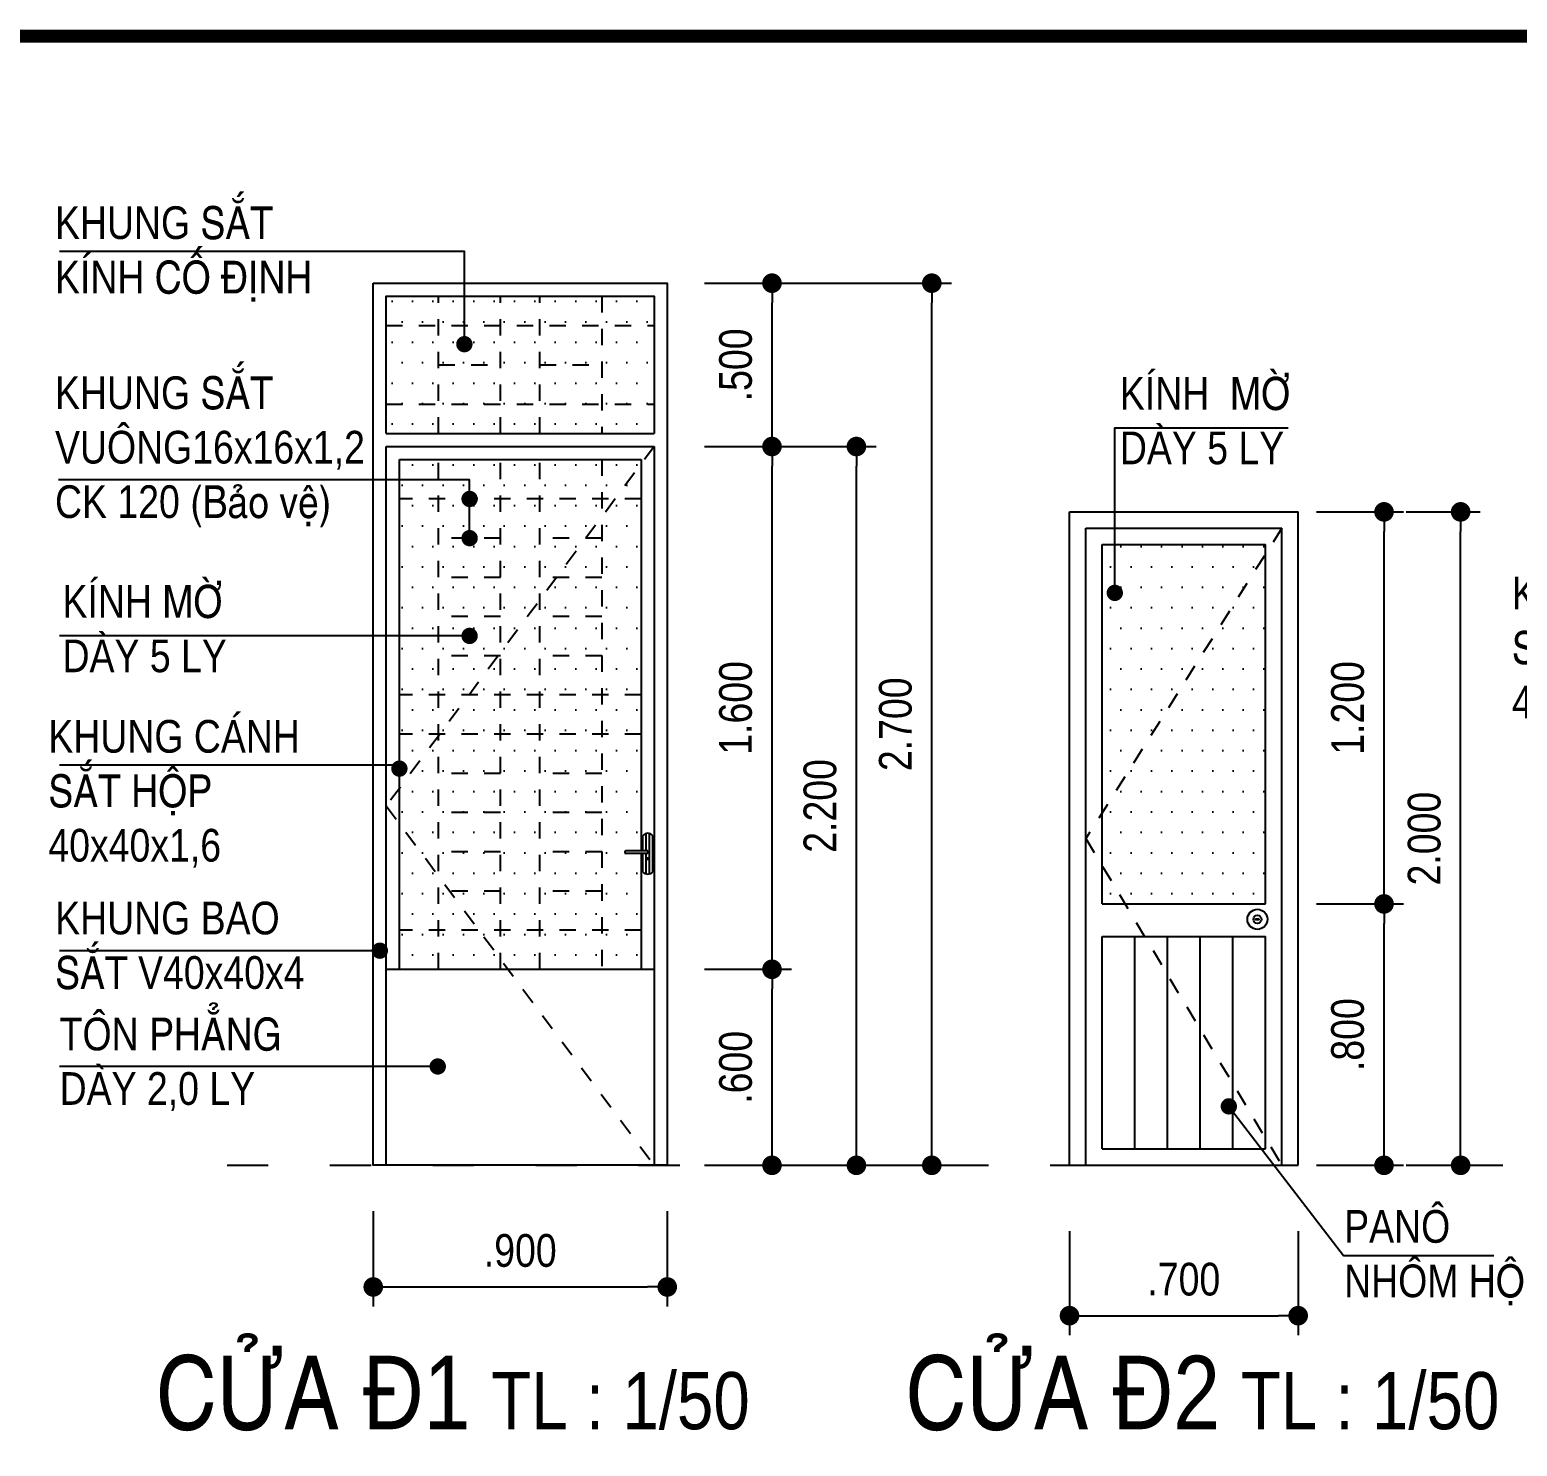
# Model space of a CAD drawing. Header units: millimetres. Extents: x 120 to 288, y 58 to 216.
# Drawn here: x 177.42 to 186.53, y 78.15 to 86.82 of the extents above; entities that cross this region are included whole.
import ezdxf

# ---------------------------------------------------------------- set-up
doc = ezdxf.new("R2010")
doc.units = ezdxf.units.MM
doc.header["$LTSCALE"] = 0.3
doc.header["$MEASUREMENT"] = 0
doc.linetypes.add('ACAD_ISO03W100', pattern=[30, 12, -18])
doc.linetypes.add('ACAD_ISO07W100', pattern=[3, 0, -3])
doc.layers.get('0').update_dxf_attribs({"linetype": 'CONTINUOUS', "lineweight": 13})
doc.layers.get('DEFPOINTS').update_dxf_attribs({"linetype": 'CONTINUOUS', "lineweight": 13})
for name, color, linetype in [('HACTH', 8, 'CONTINUOUS'), ('LAYER 1', 1, 'CONTINUOUS'), ('LAYER1', 1, 'CONTINUOUS'), ('LAYER5', 5, 'CONTINUOUS'), ('LAYER7', 7, 'CONTINUOUS'), ('NETMANH', 44, 'CONTINUOUS'), ('TEXT', 1, 'CONTINUOUS')]:
    doc.layers.add(name, color=color, linetype=linetype)
doc.styles.add('HELVE-KT', font='vhelvcn.TTF')
doc.dimstyles.new('1-50', dxfattribs={"dimtxt": 0.2, "dimasz": 0.12, "dimexe": 0.12, "dimexo": 0.2, "dimgap": 0.12, "dimtad": 1, "dimdec": 3, "dimlfac": 0.5, "dimzin": 4, "dimdsep": 46, "dimtxsty": 'HELVE-KT', "dimblk1": 'DOT', "dimblk2": 'DOT', "dimsah": 1, "dimcen": -0.18, "dimadec": 3, "dimazin": 0, "dimtfac": 1, "dimtdec": 3, "dimtmove": 2, "dimatfit": 3, "dimldrblk": 'DOT', "dimfxl": 0, "dimtolj": 1, "dimtzin": 4, "dimarcsym": 0})

# ---------------------------------------------------------------- blocks, each defined once
blk = doc.blocks.new('_DOT')
at = {"color": 0, "linetype": 'ByBlock'}
blk.add_line((-0.5, 0), (-1, 0), dxfattribs=at)
at = {"color": 0, "linetype": 'ByBlock', "const_width": 0.5}
blk.add_lwpolyline([(-0.25, 0, 1), (0.25, 0, 1)], format="xyb", close=True, dxfattribs=at)
blk = doc.blocks.new('*D874')
at = {"layer": 'DEFPOINTS', "color": 0, "lineweight": -2, "ltscale": 0.08}
for p in [(181.3505, 81.0716), (181.9639, 81.0716), (181.3505, 79.8716)]:
    blk.add_point(p, dxfattribs=at)
at = {"layer": 'LAYER 1', "color": 0, "lineweight": -2, "ltscale": 0.08}
for p, q in [((181.5505, 81.0716), (182.0839, 81.0716)), ((181.9639, 79.9916), (181.9639, 80.9516)), ((181.5505, 79.8716), (182.0839, 79.8716))]:
    blk.add_line(p, q, dxfattribs=at)
at = {"layer": 'LAYER 1', "color": 0, "lineweight": -2, "ltscale": 0.08, "xscale": 0.12, "yscale": 0.12, "zscale": 0.12}
for p, rotation in [((181.9639, 81.0716), 90), ((181.9639, 79.8716), 270)]:
    blk.add_blockref('_DOT', p, dxfattribs=dict(at, rotation=rotation))
at = {"layer": 'LAYER 1', "color": 0, "lineweight": -2, "ltscale": 0.08, "insert": (181.7418, 80.4716), "char_height": 0.2, "attachment_point": 5, "rotation": 90, "style": 'HELVE-KT'}
blk.add_mtext('\\A1;.600', dxfattribs=at)
blk = doc.blocks.new('*D875')
at = {"layer": 'DEFPOINTS', "color": 0, "lineweight": -2, "ltscale": 0.08}
for p in [(181.3505, 84.2716), (181.9639, 84.2716), (181.3505, 81.0716)]:
    blk.add_point(p, dxfattribs=at)
at = {"layer": 'LAYER 1', "color": 0, "lineweight": -2, "ltscale": 0.08}
for p, q in [((181.5505, 84.2716), (182.0839, 84.2716)), ((181.9639, 81.1916), (181.9639, 84.1516)), ((181.5505, 81.0716), (182.0839, 81.0716))]:
    blk.add_line(p, q, dxfattribs=at)
at = {"layer": 'LAYER 1', "color": 0, "lineweight": -2, "ltscale": 0.08, "xscale": 0.12, "yscale": 0.12, "zscale": 0.12}
for p, rotation in [((181.9639, 84.2716), 90), ((181.9639, 81.0716), 270)]:
    blk.add_blockref('_DOT', p, dxfattribs=dict(at, rotation=rotation))
at = {"layer": 'LAYER 1', "color": 0, "lineweight": -2, "ltscale": 0.08, "insert": (181.7418, 82.6716), "char_height": 0.2, "attachment_point": 5, "rotation": 90, "style": 'HELVE-KT'}
blk.add_mtext('\\A1;1.600', dxfattribs=at)
blk = doc.blocks.new('*D876')
at = {"layer": 'DEFPOINTS', "color": 0, "lineweight": -2, "ltscale": 0.08}
for p in [(181.3505, 85.2716), (181.9639, 85.2716), (181.3505, 84.2716)]:
    blk.add_point(p, dxfattribs=at)
at = {"layer": 'LAYER 1', "color": 0, "lineweight": -2, "ltscale": 0.08}
for p, q in [((181.5505, 85.2716), (182.0839, 85.2716)), ((181.9639, 84.3916), (181.9639, 85.1516)), ((181.5505, 84.2716), (182.0839, 84.2716))]:
    blk.add_line(p, q, dxfattribs=at)
at = {"layer": 'LAYER 1', "color": 0, "lineweight": -2, "ltscale": 0.08, "xscale": 0.12, "yscale": 0.12, "zscale": 0.12}
for p, rotation in [((181.9639, 85.2716), 90), ((181.9639, 84.2716), 270)]:
    blk.add_blockref('_DOT', p, dxfattribs=dict(at, rotation=rotation))
at = {"layer": 'LAYER 1', "color": 0, "lineweight": -2, "ltscale": 0.08, "insert": (181.7418, 84.7716), "char_height": 0.2, "attachment_point": 5, "rotation": 90, "style": 'HELVE-KT'}
blk.add_mtext('\\A1;.500', dxfattribs=at)
blk = doc.blocks.new('*D877')
at = {"layer": 'DEFPOINTS', "color": 0, "lineweight": -2, "ltscale": 0.08}
for p in [(181.3505, 84.2716), (182.4807, 84.2716), (181.3505, 79.8716)]:
    blk.add_point(p, dxfattribs=at)
at = {"layer": 'LAYER 1', "color": 0, "lineweight": -2, "ltscale": 0.08}
for p, q in [((181.5505, 84.2716), (182.6007, 84.2716)), ((182.4807, 79.9916), (182.4807, 84.1516)), ((181.5505, 79.8716), (182.6007, 79.8716))]:
    blk.add_line(p, q, dxfattribs=at)
at = {"layer": 'LAYER 1', "color": 0, "lineweight": -2, "ltscale": 0.08, "xscale": 0.12, "yscale": 0.12, "zscale": 0.12}
for p, rotation in [((182.4807, 84.2716), 90), ((182.4807, 79.8716), 270)]:
    blk.add_blockref('_DOT', p, dxfattribs=dict(at, rotation=rotation))
at = {"layer": 'LAYER 1', "color": 0, "lineweight": -2, "ltscale": 0.08, "insert": (182.2586, 82.0716), "char_height": 0.2, "attachment_point": 5, "rotation": 90, "style": 'HELVE-KT'}
blk.add_mtext('\\A1;2.200', dxfattribs=at)
blk = doc.blocks.new('*D878')
at = {"layer": 'DEFPOINTS', "color": 0, "lineweight": -2, "ltscale": 0.08}
for p in [(181.3505, 85.2716), (182.9423, 85.2716), (181.3505, 79.8716)]:
    blk.add_point(p, dxfattribs=at)
at = {"layer": 'LAYER 1', "color": 0, "lineweight": -2, "ltscale": 0.08}
for p, q in [((181.5505, 85.2716), (183.0623, 85.2716)), ((182.9423, 79.9916), (182.9423, 85.1516)), ((181.5505, 79.8716), (183.0623, 79.8716))]:
    blk.add_line(p, q, dxfattribs=at)
at = {"layer": 'LAYER 1', "color": 0, "lineweight": -2, "ltscale": 0.08, "xscale": 0.12, "yscale": 0.12, "zscale": 0.12}
for p, rotation in [((182.9423, 85.2716), 90), ((182.9423, 79.8716), 270)]:
    blk.add_blockref('_DOT', p, dxfattribs=dict(at, rotation=rotation))
at = {"layer": 'LAYER 1', "color": 0, "lineweight": -2, "ltscale": 0.08, "insert": (182.7202, 82.5716), "char_height": 0.2, "attachment_point": 5, "rotation": 90, "style": 'HELVE-KT'}
blk.add_mtext('\\A1;2.700', dxfattribs=at)
blk = doc.blocks.new('*D879')
at = {"layer": 'DEFPOINTS', "color": 0, "lineweight": -2, "ltscale": 0.08}
for p in [(179.5225, 79.7901), (181.3225, 79.7901), (181.3225, 79.127)]:
    blk.add_point(p, dxfattribs=at)
at = {"layer": 'LAYER 1', "color": 0, "lineweight": -2, "ltscale": 0.08}
for p, q in [((179.5225, 79.5901), (179.5225, 79.007)), ((181.3225, 79.5901), (181.3225, 79.007)), ((179.6425, 79.127), (181.2025, 79.127))]:
    blk.add_line(p, q, dxfattribs=at)
at = {"layer": 'LAYER 1', "color": 0, "lineweight": -2, "ltscale": 0.08, "xscale": 0.12, "yscale": 0.12, "zscale": 0.12, "rotation": 180}
blk.add_blockref('_DOT', (179.5225, 79.127), dxfattribs=at)
at = {"layer": 'LAYER 1', "color": 0, "lineweight": -2, "ltscale": 0.08, "xscale": 0.12, "yscale": 0.12, "zscale": 0.12}
blk.add_blockref('_DOT', (181.3225, 79.127), dxfattribs=at)
at = {"layer": 'LAYER 1', "color": 0, "lineweight": -2, "ltscale": 0.08, "insert": (180.4225, 79.3491), "char_height": 0.2, "attachment_point": 5, "style": 'HELVE-KT'}
blk.add_mtext('\\A1;.900', dxfattribs=at)
blk = doc.blocks.new('*D880')
at = {"layer": 'DEFPOINTS', "color": 0, "linetype": 'Continuous', "lineweight": -2, "ltscale": 0.08}
for p in [(183.7854, 79.6684), (185.1854, 79.6684), (185.1854, 78.9512)]:
    blk.add_point(p, dxfattribs=at)
at = {"layer": 'LAYER 1', "color": 0, "linetype": 'Continuous', "lineweight": -2, "ltscale": 0.08}
for p, q in [((183.7854, 79.4684), (183.7854, 78.8312)), ((185.1854, 79.4684), (185.1854, 78.8312)), ((183.9054, 78.9512), (185.0654, 78.9512))]:
    blk.add_line(p, q, dxfattribs=at)
at = {"layer": 'LAYER 1', "color": 0, "linetype": 'Continuous', "lineweight": -2, "ltscale": 0.08, "xscale": 0.12, "yscale": 0.12, "zscale": 0.12, "rotation": 180}
blk.add_blockref('_DOT', (183.7854, 78.9512), dxfattribs=at)
at = {"layer": 'LAYER 1', "color": 0, "linetype": 'Continuous', "lineweight": -2, "ltscale": 0.08, "xscale": 0.12, "yscale": 0.12, "zscale": 0.12}
blk.add_blockref('_DOT', (185.1854, 78.9512), dxfattribs=at)
at = {"layer": 'LAYER 1', "color": 0, "linetype": 'Continuous', "ltscale": 0.08, "insert": (184.4854, 79.1734), "char_height": 0.2, "attachment_point": 5, "style": 'HELVE-KT'}
blk.add_mtext('\\A1;.700', dxfattribs=at)
blk = doc.blocks.new('*D881')
at = {"layer": 'DEFPOINTS', "color": 0, "linetype": 'Continuous', "lineweight": -2, "ltscale": 0.08}
for p in [(185.0982, 81.4716), (185.7111, 81.4716), (185.0982, 79.8716)]:
    blk.add_point(p, dxfattribs=at)
at = {"layer": 'LAYER1', "color": 0, "linetype": 'Continuous', "lineweight": -2, "ltscale": 0.08}
for p, q in [((185.2982, 81.4716), (185.8311, 81.4716)), ((185.7111, 79.9916), (185.7111, 81.3516)), ((185.2982, 79.8716), (185.8311, 79.8716))]:
    blk.add_line(p, q, dxfattribs=at)
at = {"layer": 'LAYER1', "color": 0, "linetype": 'Continuous', "lineweight": -2, "ltscale": 0.08, "xscale": 0.12, "yscale": 0.12, "zscale": 0.12}
for p, rotation in [((185.7111, 81.4716), 90), ((185.7111, 79.8716), 270)]:
    blk.add_blockref('_DOT', p, dxfattribs=dict(at, rotation=rotation))
at = {"layer": 'LAYER1', "color": 0, "linetype": 'Continuous', "ltscale": 0.08, "insert": (185.489, 80.6716), "char_height": 0.2, "attachment_point": 5, "rotation": 90, "style": 'HELVE-KT'}
blk.add_mtext('\\A1;.800', dxfattribs=at)
blk = doc.blocks.new('*D882')
at = {"layer": 'DEFPOINTS', "color": 0, "linetype": 'Continuous', "lineweight": -2, "ltscale": 0.08}
for p in [(185.0982, 83.8716), (185.7111, 83.8716), (185.0982, 81.4716)]:
    blk.add_point(p, dxfattribs=at)
at = {"layer": 'LAYER1', "color": 0, "linetype": 'Continuous', "lineweight": -2, "ltscale": 0.08}
for p, q in [((185.2982, 83.8716), (185.8311, 83.8716)), ((185.7111, 81.5916), (185.7111, 83.7516)), ((185.2982, 81.4716), (185.8311, 81.4716))]:
    blk.add_line(p, q, dxfattribs=at)
at = {"layer": 'LAYER1', "color": 0, "linetype": 'Continuous', "lineweight": -2, "ltscale": 0.08, "xscale": 0.12, "yscale": 0.12, "zscale": 0.12}
for p, rotation in [((185.7111, 83.8716), 90), ((185.7111, 81.4716), 270)]:
    blk.add_blockref('_DOT', p, dxfattribs=dict(at, rotation=rotation))
at = {"layer": 'LAYER1', "color": 0, "linetype": 'Continuous', "ltscale": 0.08, "insert": (185.489, 82.6716), "char_height": 0.2, "attachment_point": 5, "rotation": 90, "style": 'HELVE-KT'}
blk.add_mtext('\\A1;1.200', dxfattribs=at)
blk = doc.blocks.new('*D883')
at = {"layer": 'DEFPOINTS', "color": 0, "linetype": 'Continuous', "lineweight": -2, "ltscale": 0.08}
for p in [(185.6472, 83.8716), (186.1802, 83.8716), (185.6472, 79.8716)]:
    blk.add_point(p, dxfattribs=at)
at = {"layer": 'LAYER1', "color": 0, "linetype": 'Continuous', "lineweight": -2, "ltscale": 0.08}
for p, q in [((185.8472, 83.8716), (186.3002, 83.8716)), ((186.1802, 79.9916), (186.1802, 83.7516)), ((185.8472, 79.8716), (186.3002, 79.8716))]:
    blk.add_line(p, q, dxfattribs=at)
at = {"layer": 'LAYER1', "color": 0, "linetype": 'Continuous', "lineweight": -2, "ltscale": 0.08, "xscale": 0.12, "yscale": 0.12, "zscale": 0.12}
for p, rotation in [((186.1802, 83.8716), 90), ((186.1802, 79.8716), 270)]:
    blk.add_blockref('_DOT', p, dxfattribs=dict(at, rotation=rotation))
at = {"layer": 'LAYER1', "color": 0, "linetype": 'Continuous', "ltscale": 0.08, "insert": (185.9581, 81.8716), "char_height": 0.2, "attachment_point": 5, "rotation": 90, "style": 'HELVE-KT'}
blk.add_mtext('\\A1;2.000', dxfattribs=at)

msp = doc.modelspace()

# ---------------------------------------------------------------- hatches: boundary and pattern name
at = {"layer": 'NETMANH', "ltscale": 0.08}
h = msp.add_hatch(dxfattribs=at)
h.set_pattern_fill('DOTS', color=256, scale=2, style=0)
h.set_pattern_definition([(0, (12.69971, 0.03532), (0.0625, 0.125), [0, -0.125])])
h.paths.add_polyline_path([(181.16248, 84.19163), (179.68248, 84.19163), (179.68248, 82.15671, -0.4142136), (179.70748, 82.13171, -0.4142136), (179.68248, 82.10671), (179.68248, 81.07163), (181.16248, 81.07163), (181.16248, 81.7794), (181.071, 81.7794, -1), (181.071, 81.79765), (181.16248, 81.79765)])
h.paths.add_polyline_path([(180.08748, 83.71068, -1), (180.13748, 83.71068, -1)], flags=16)
h.paths.add_polyline_path([(180.13733, 83.11235, -1), (180.08733, 83.11235, -1)], flags=16)
h.paths.add_polyline_path([(180.08748, 83.95068, -1), (180.13748, 83.95068, -1)], flags=16)
h.paths.add_polyline_path([(181.24248, 85.19163), (179.60248, 85.19163), (179.60248, 84.35163), (181.24248, 84.35163)])
h.paths.add_polyline_path([(180.10546, 84.89799, -1), (180.05546, 84.89799, -1)], flags=16)
h = msp.add_hatch(dxfattribs=at)
h.set_pattern_fill('DOTS', color=256, scale=2, style=0)
h.set_pattern_definition([(0, (9.78691, 0.03532), (0.0625, 0.125), [0, -0.125])])
h.paths.add_polyline_path([(184.9853, 83.57578), (183.98537, 81.61747), (183.98537, 81.47163), (184.9853, 81.47163)])
h.paths.add_polyline_path([(184.9853, 83.57578), (184.9853, 83.67163), (183.98537, 83.67163), (183.98537, 82.88307), (184.15516, 82.88307, -0.9362841), (184.20495, 82.87979, -1.0680519), (184.15516, 82.88307), (183.98537, 82.88307), (183.98537, 81.61747)])

# ---------------------------------------------------------------- linework, layer by layer
at = {"layer": 'HACTH', "linetype": 'ACAD_ISO07W100', "ltscale": 0.01}
for p, q in [((179.92248, 84.35163), (179.92248, 85.19163)), ((180.30248, 84.35163), (180.30248, 85.19163)), ((180.54248, 84.35163), (180.54248, 85.19163)), ((179.60248, 85.01258), (181.24248, 85.01258)), ((179.92248, 84.77163), (180.30248, 84.77163)), ((180.54248, 84.77163), (180.92248, 84.77163)), ((179.60248, 84.53068), (181.24248, 84.53068)), ((179.92248, 81.07163), (179.92248, 84.19163)), ((180.30248, 81.07163), (180.30248, 84.19163)), ((180.54248, 81.07163), (180.54248, 84.19163))]:
    msp.add_line(p, q, dxfattribs=at)
at = {"layer": 'HACTH', "linetype": 'ACAD_ISO07W100', "ltscale": 0.02}
for p, q in [((181.16248, 83.95068), (179.68248, 83.95068)), ((180.30248, 83.71068), (179.92248, 83.71068)), ((180.92248, 83.71068), (180.54248, 83.71068)), ((180.30248, 83.47068), (179.92248, 83.47068)), ((180.92248, 83.47068), (180.54248, 83.47068)), ((180.30248, 83.23068), (179.92248, 83.23068)), ((180.92248, 83.23068), (180.54248, 83.23068)), ((180.30248, 82.99068), (179.92248, 82.99068)), ((180.92248, 82.99068), (180.54248, 82.99068)), ((181.16248, 82.75068), (179.68248, 82.75068)), ((181.16248, 82.51068), (179.68248, 82.51068)), ((180.30248, 82.27068), (179.92248, 82.27068)), ((180.92248, 82.27068), (180.54248, 82.27068)), ((180.30248, 82.03068), (179.92248, 82.03068)), ((180.92248, 82.03068), (180.54248, 82.03068)), ((180.30248, 81.79068), (179.92248, 81.79068)), ((180.92248, 81.79068), (180.54248, 81.79068)), ((180.30248, 81.55068), (179.92248, 81.55068)), ((180.92248, 81.55068), (180.54248, 81.55068)), ((181.16248, 81.31068), (179.68248, 81.31068))]:
    msp.add_line(p, q, dxfattribs=at)
at = {"layer": 'HACTH', "lineweight": -2, "ltscale": 0.08}
for points in [[(180.08046, 84.89799), (180.08046, 85.46639), (177.60148, 85.46639)], [(180.11248, 83.71068), (180.11248, 84.06709), (177.59534, 84.06709)], [(180.11233, 83.11235), (177.60148, 83.11235)], [(179.65034, 82.32142), (177.60148, 82.32142)], [(179.56275, 81.18539), (177.60148, 81.18539)], [(179.91735, 80.47668), (177.60148, 80.47668)]]:
    msp.add_lwpolyline(points, dxfattribs=at)
at = {"layer": 'HACTH', "linetype": 'ACAD_ISO07W100', "ltscale": 0.02}
for points in [[(180.92248, 85.19163), (180.92248, 84.35163)], [(180.92248, 84.19163), (180.92248, 81.07163)]]:
    msp.add_lwpolyline(points, dxfattribs=at)
at = {"layer": 'HACTH', "linetype": 'Continuous', "ltscale": 0.08}
for points in [[(184.06264, 83.37582), (184.06264, 84.38672), (185.12428, 84.38672)], [(184.75626, 80.23715), (185.46356, 79.32057), (186.38245, 79.32057)]]:
    msp.add_lwpolyline(points, dxfattribs=at)
at = {"layer": 'LAYER 1', "lineweight": -2, "ltscale": 0.08, "const_width": 0.05}
for points in [[(180.05546, 84.89799, 1), (180.10546, 84.89799, 1)], [(180.08748, 83.95068, 1), (180.13748, 83.95068, 1)], [(180.08748, 83.71068, 1), (180.13748, 83.71068, 1)], [(180.08733, 83.11235, 1), (180.13733, 83.11235, 1)], [(179.65748, 82.29995, 1), (179.70748, 82.29995, 1)], [(179.53775, 81.18539, 1), (179.58775, 81.18539, 1)], [(179.89235, 80.47668, 1), (179.94235, 80.47668, 1)]]:
    msp.add_lwpolyline(points, format="xyb", close=True, dxfattribs=at)
at = {"layer": 'LAYER 1', "linetype": 'ACAD_ISO03W100', "ltscale": 0.07}
msp.add_lwpolyline([(178.62728, 79.87163), (197.57336, 79.87163)], dxfattribs=at)
at = {"layer": 'LAYER1', "linetype": 'Continuous', "ltscale": 0.08, "const_width": 0.05}
for points in [[(184.03764, 83.37582, 1), (184.08764, 83.37582, 1)], [(184.73602, 80.23254, 1), (184.78602, 80.23254, 1)]]:
    msp.add_lwpolyline(points, format="xyb", close=True, dxfattribs=at)
at = {"layer": 'LAYER5', "color": 163, "ltscale": 5}
for p, q in [((179.60248, 84.35163), (181.24248, 84.35163)), ((179.60248, 84.27163), (181.24248, 84.27163)), ((179.68248, 84.19163), (181.16248, 84.19163)), ((183.78537, 79.87163), (183.78537, 83.87163)), ((183.78537, 83.87163), (185.1853, 83.87163)), ((185.1853, 79.87163), (185.1853, 83.87163)), ((183.88537, 79.87163), (183.88537, 83.77163)), ((183.88537, 83.77163), (185.0853, 83.77163)), ((185.0853, 79.87163), (185.0853, 83.77163)), ((183.98537, 81.47163), (183.98537, 83.67163)), ((183.98537, 83.67163), (184.9853, 83.67163)), ((184.9853, 81.47163), (184.9853, 83.67163)), ((181.17344, 81.79765), (181.17344, 81.88895)), ((181.19344, 81.79765), (181.19344, 81.90259)), ((181.21344, 81.65531), (181.21344, 81.90259)), ((181.23344, 81.66895), (181.23344, 81.88895)), ((181.17344, 81.66895), (181.17344, 81.7794)), ((181.19344, 81.65531), (181.19344, 81.7794)), ((183.98537, 81.47163), (184.9853, 81.47163)), ((183.98537, 79.97163), (183.98537, 81.27163)), ((183.98537, 81.27163), (184.9853, 81.27163)), ((184.18536, 79.97163), (184.18536, 81.27163)), ((184.38535, 79.97163), (184.38535, 81.27163)), ((184.58534, 79.97163), (184.58534, 81.27163)), ((184.78533, 79.97163), (184.78533, 81.27163)), ((184.9853, 79.97163), (184.9853, 81.27163)), ((183.98537, 79.97163), (184.9853, 79.97163)), ((183.78537, 79.87163), (185.1853, 79.87163)), ((183.88537, 79.87163), (185.0853, 79.87163))]:
    msp.add_line(p, q, dxfattribs=at)
for points in [[(179.52248, 85.27163), (181.32248, 85.27163), (181.32248, 79.87163), (179.52248, 79.87163)], [(184.94756, 81.37904), (184.9239, 81.37904), (184.9239, 81.37574), (184.94756, 81.37574)]]:
    msp.add_lwpolyline(points, close=True, dxfattribs=at)
for points in [[(179.60248, 84.35163), (179.60248, 85.19163), (181.24248, 85.19163), (181.24248, 84.35163)], [(179.60248, 79.87163), (179.60248, 84.27163)], [(181.24248, 84.27163), (181.24248, 79.87163)], [(179.68248, 81.07163), (179.68248, 84.19163)], [(181.16248, 84.19163), (181.16248, 81.79765)], [(181.20454, 81.79765), (181.071, 81.79765)], [(181.20454, 81.79765), (181.20454, 81.7794)], [(181.20454, 81.7794), (181.071, 81.7794)], [(181.16248, 81.7794), (181.16248, 81.07163)], [(181.21344, 81.75168), (181.19344, 81.75168)], [(181.21344, 81.74355), (181.19344, 81.74355)], [(179.60248, 81.07163), (181.24248, 81.07163)]]:
    msp.add_lwpolyline(points, dxfattribs=at)
at = {"layer": 'LAYER5', "color": 163, "linetype": 'ACAD_ISO03W100', "ltscale": 0.01}
for points in [[(181.24248, 84.27163), (179.60248, 82.07163), (181.24248, 79.87163)], [(185.0853, 83.77163), (183.88537, 81.87163), (185.0853, 79.87163)]]:
    msp.add_lwpolyline(points, dxfattribs=at)
at = {"layer": 'LAYER5', "color": 163, "ltscale": 5}
for radius in [0.0615, 0.02469]:
    msp.add_circle((184.93573, 81.37739), radius, dxfattribs=at)
for centre, radius, start, end in [((181.20344, 81.86645), 0.0375, 36.869898, 143.130102), ((181.071, 81.78853), 0.00912, 90, 270), ((181.20344, 81.69145), 0.0375, 216.869898, 323.130102)]:
    msp.add_arc(centre, radius, start, end, dxfattribs=at)
at = {"layer": 'LAYER7', "linetype": 'Continuous', "const_width": 0.08}
msp.add_lwpolyline([(202.74885, 86.78282), (163.54885, 86.78282), (163.54885, 59.00791), (202.74885, 59.00791)], close=True, dxfattribs=at)

# ---------------------------------------------------------------- texts
at = {"layer": 'LAYER 1', "linetype": 'Continuous', "ltscale": 0.4, "char_height": 0.2, "width": 10.8090428, "attachment_point": 1, "style": 'HELVE-KT'}
for s, insert in [('{\\H2.25x;CÖÛA Ñ1}  {\\H1.75x;TL : 1/50}', (178.19385, 78.70598)), ('{\\H2.25x;CÖÛA Ñ2}  {\\H1.75x;TL : 1/50}', (182.78347, 78.70598))]:
    msp.add_mtext(s, dxfattribs=dict(at, insert=insert))
at = {"layer": 'TEXT', "char_height": 0.2, "width": 22.9529552, "attachment_point": 1, "style": 'HELVE-KT'}
for s, insert in [('KHUNG SAÉT\\PKÍNH COÁ ÑÒNH', (177.57409, 85.74204)), ('KHUNG SAÉT \\PVUOÂNG16x16x1,2 \\PCK 120 (Baûo veÄ)', (177.57409, 84.70096)), ('KÍNH  MÔØ \\PDAØY 5 LY', (184.09395, 84.69671)), ('KHUNG CAÙNH \\PSAÉT HOÄP \\P40x40x1,6', (186.49396, 83.47447)), ('KÍNH MÔØ \\PDAØY 5 LY', (177.62012, 83.42363)), ('KHUNG CAÙNH \\PSAÉT HOÄP \\P40x40x1,6', (177.53344, 82.59761)), ('KHUNG BAO\\PSAÉT V40x40x4', (177.57503, 81.48528)), ('TOÂN PHAÚNG \\PDAØY 2,0 LY', (177.60238, 80.77524)), ('PANOÂ \\PNHOÂM HOÄP', (185.46708, 79.59769))]:
    msp.add_mtext(s, dxfattribs=dict(at, insert=insert))

# ---------------------------------------------------------------- dimensions: what is measured, and where the dimension line sits
at = {"layer": 'LAYER 1', "lineweight": -2, "ltscale": 0.08}
for base, p1, p2, picture, middle in [((181.96392, 85.27163), (181.35051, 84.27163), (181.35051, 85.27163), '*D876', (181.74179, 84.77163)), ((182.94235, 85.27163), (181.35051, 79.87163), (181.35051, 85.27163), '*D878', (182.72022, 82.57163)), ((181.96392, 84.27163), (181.35051, 81.07163), (181.35051, 84.27163), '*D875', (181.74179, 82.67163)), ((182.4807, 84.27163), (181.35051, 79.87163), (181.35051, 84.27163), '*D877', (182.25857, 82.07163)), ((181.96392, 81.07163), (181.35051, 79.87163), (181.35051, 81.07163), '*D874', (181.74179, 80.47163))]:
    dim = msp.add_linear_dim(base=base, p1=p1, p2=p2, angle=90, dimstyle='1-50', dxfattribs=at)
    dim.commit()
    dim.dimension.update_dxf_attribs({"geometry": picture, "text_midpoint": middle})
dim = msp.add_linear_dim(base=(181.32248, 79.12702), p1=(179.52248, 79.79014), p2=(181.32248, 79.79014), dimstyle='1-50', dxfattribs=at)
dim.commit()
dim.dimension.update_dxf_attribs({"geometry": '*D879', "text_midpoint": (180.42248, 79.34915)})
at = {"layer": 'LAYER 1', "linetype": 'Continuous', "ltscale": 0.08}
dim = msp.add_linear_dim(base=(185.18537, 78.95125), p1=(183.78537, 79.66837), p2=(185.18537, 79.66837), dimstyle='1-50', dxfattribs=at)
dim.commit()
dim.dimension.update_dxf_attribs({"geometry": '*D880', "text_midpoint": (184.48537, 79.17338)})
at = {"layer": 'LAYER1', "linetype": 'Continuous', "ltscale": 0.08}
for base, p1, p2, picture, middle in [((185.7111, 83.87163), (185.09816, 81.47163), (185.09816, 83.87163), '*D882', (185.48896, 82.67163)), ((186.18019, 83.87163), (185.64719, 79.87163), (185.64719, 83.87163), '*D883', (185.95806, 81.87163)), ((185.7111, 81.47163), (185.09816, 79.87163), (185.09816, 81.47163), '*D881', (185.48896, 80.67163))]:
    dim = msp.add_linear_dim(base=base, p1=p1, p2=p2, angle=90, dimstyle='1-50', dxfattribs=at)
    dim.commit()
    dim.dimension.update_dxf_attribs({"geometry": picture, "text_midpoint": middle})

doc.saveas('drawing.dxf')
